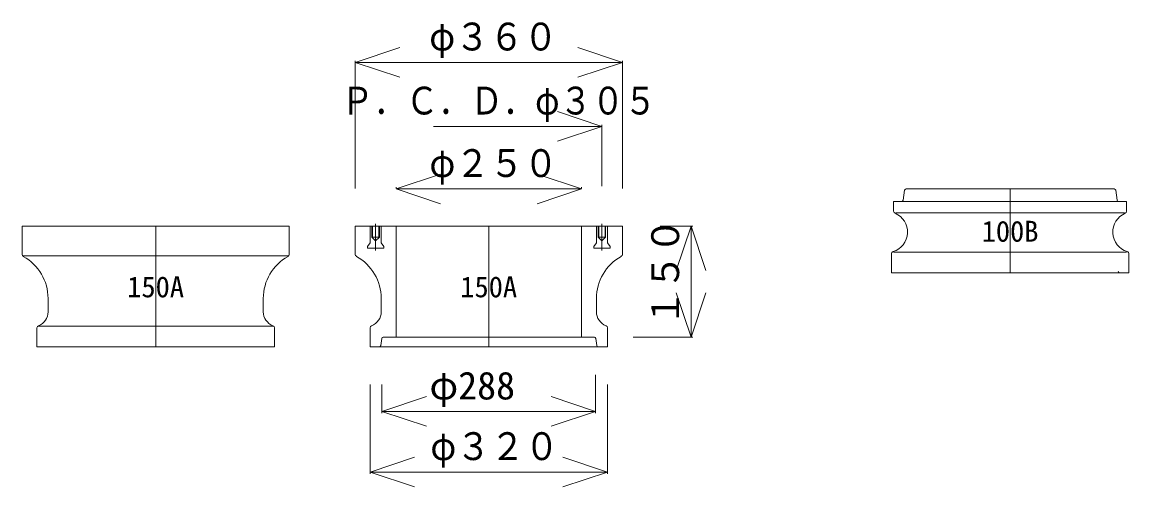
# Model space of a CAD drawing. Units: millimetres, scale not verified. Extents: x -6861 to 6861, y -3554 to 3095.
# Drawn here: x -6655 to -5163, y 1149 to 1776 of the extents above; entities that cross this region are included whole.
import ezdxf
from ezdxf.enums import TextEntityAlignment as Align

# ---------------------------------------------------------------- set-up
doc = ezdxf.new("R2010")
doc.units = ezdxf.units.MM
doc.header["$LTSCALE"] = 20
for name, color, linetype, lineweight in [('0-0_0', 7, 'Continuous', 18), ('0-3_TEMP', 3, 'Continuous', 18), ('0-4_細線', 7, 'Continuous', 18)]:
    doc.layers.add(name, color=color, linetype=linetype, lineweight=lineweight)
doc.layers.add('0-7_注釈', color=1, linetype='Continuous')
doc.styles.add('ＭＳ ゴシック', font='')
doc.styles.get('ＭＳ ゴシック').set_extended_font_data('MS Gothic')

msp = doc.modelspace()

# ---------------------------------------------------------------- linework, layer by layer
at = {"layer": '0-0_0'}
for p, q in [((-6205.84, 1721.74), (-6145.84, 1741.74)), ((-5845.84, 1721.74), (-5905.84, 1741.74)), ((-6205.84, 1551.87), (-6205.84, 1724.03)), ((-5845.84, 1721.74), (-6205.84, 1721.74)), ((-6205.84, 1721.74), (-6145.84, 1701.74)), ((-5845.84, 1721.74), (-5905.84, 1701.74)), ((-5845.84, 1551.87), (-5845.84, 1724.03)), ((-5873.34, 1635.38), (-5933.34, 1655.38)), ((-5873.34, 1635.38), (-6100.51, 1635.38)), ((-5873.34, 1635.38), (-5933.34, 1615.38)), ((-5873.34, 1554.87), (-5873.34, 1637.66)), ((-6150.84, 1551.07), (-6090.84, 1571.07)), ((-5900.84, 1551.07), (-5960.84, 1571.07)), ((-6150.84, 1551.87), (-6150.84, 1553.36)), ((-5900.84, 1551.87), (-5900.84, 1553.36)), ((-5900.84, 1551.07), (-6150.84, 1551.07)), ((-6150.84, 1551.07), (-6090.84, 1531.07)), ((-5900.84, 1551.07), (-5960.84, 1531.07)), ((-5795.04, 1501.07), (-5750.88, 1501.07)), ((-5753.17, 1501.07), (-5773.17, 1441.07)), ((-5753.17, 1501.07), (-5753.17, 1351.07)), ((-5753.17, 1501.07), (-5733.17, 1441.07)), ((-5753.17, 1351.07), (-5773.17, 1411.07)), ((-5753.17, 1351.07), (-5733.17, 1411.07)), ((-5831.04, 1351.07), (-5750.88, 1351.07)), ((-5881.84, 1300.27), (-5881.84, 1248.79)), ((-6185.84, 1287.27), (-6185.84, 1167.01)), ((-6169.84, 1287.27), (-6169.84, 1248.79)), ((-5865.84, 1287.27), (-5865.84, 1167.01)), ((-6169.84, 1251.07), (-6109.84, 1271.07)), ((-5881.84, 1251.07), (-5941.84, 1271.07)), ((-5881.84, 1251.07), (-6169.84, 1251.07)), ((-6169.84, 1251.07), (-6109.84, 1231.07)), ((-5881.84, 1251.07), (-5941.84, 1231.07)), ((-6185.84, 1169.3), (-6125.84, 1189.3)), ((-5865.84, 1169.3), (-5925.84, 1189.3)), ((-5865.84, 1169.3), (-6185.84, 1169.3)), ((-6185.84, 1169.3), (-6125.84, 1149.3)), ((-5865.84, 1169.3), (-5925.84, 1149.3))]:
    msp.add_line(p, q, dxfattribs=at)
at = {"layer": '0-3_TEMP'}
for p, q in [((-5323.18, 1551.07), (-5323.18, 1438.07)), ((-6474.76, 1501.07), (-6474.76, 1338.07)), ((-6178.34, 1504.07), (-6178.34, 1468.07)), ((-6025.84, 1501.07), (-6025.84, 1338.07)), ((-5873.34, 1504.07), (-5873.34, 1468.07))]:
    msp.add_line(p, q, dxfattribs=at)
at = {"layer": '0-4_細線'}
for p, q in [((-5467.42, 1535.78), (-5465.43, 1549.36)), ((-5463.45, 1551.07), (-5182.91, 1551.07)), ((-5180.93, 1549.35), (-5179.03, 1535.79)), ((-5480.18, 1534.07), (-5323.18, 1534.07)), ((-5480.18, 1521.15), (-5480.18, 1534.07)), ((-5469.4, 1534.07), (-5480.18, 1534.07)), ((-5166.18, 1534.07), (-5323.18, 1534.07)), ((-5166.18, 1534.07), (-5177.05, 1534.07)), ((-5166.18, 1534.07), (-5166.18, 1521.15)), ((-5477.18, 1519.07), (-5323.18, 1519.07)), ((-5169.18, 1519.07), (-5323.18, 1519.07)), ((-6654.76, 1501.07), (-6654.76, 1462.87)), ((-6654.76, 1501.07), (-6294.76, 1501.07)), ((-6294.76, 1501.07), (-6294.76, 1462.87)), ((-6205.84, 1501.07), (-6205.84, 1462.87)), ((-6205.84, 1501.07), (-5845.84, 1501.07)), ((-6185.84, 1501.07), (-6185.84, 1478.57)), ((-6183.34, 1501.07), (-6183.34, 1486.07)), ((-6182.74, 1501.07), (-6182.74, 1485.47)), ((-6173.94, 1501.07), (-6173.94, 1485.47)), ((-6173.34, 1501.07), (-6173.34, 1486.07)), ((-6170.84, 1501.07), (-6170.84, 1478.57)), ((-6150.84, 1501.07), (-6150.84, 1351.07)), ((-5900.84, 1501.07), (-5900.84, 1351.07)), ((-5880.84, 1501.07), (-5880.84, 1478.57)), ((-5878.34, 1501.07), (-5878.34, 1486.07)), ((-5877.74, 1501.07), (-5877.74, 1485.47)), ((-5868.94, 1501.07), (-5868.94, 1485.47)), ((-5865.84, 1501.07), (-5865.84, 1478.57)), ((-5845.84, 1501.07), (-5845.84, 1462.87)), ((-6183.34, 1486.07), (-6178.34, 1481.07)), ((-6183.34, 1486.07), (-6173.34, 1486.07)), ((-6173.34, 1486.07), (-6178.34, 1481.07)), ((-5880.84, 1478.57), (-5884.34, 1473.57)), ((-5878.34, 1486.07), (-5873.34, 1481.07)), ((-5868.34, 1486.07), (-5873.34, 1481.07)), ((-5865.84, 1478.57), (-5862.34, 1473.57)), ((-6189.34, 1471.07), (-6167.34, 1471.07)), ((-5884.34, 1473.57), (-5884.34, 1471.07)), ((-5862.34, 1471.07), (-5884.34, 1471.07)), ((-5862.34, 1473.57), (-5862.34, 1471.07)), ((-5483.18, 1451.07), (-5483.18, 1463.74)), ((-5480.18, 1466.07), (-5323.18, 1466.07)), ((-5166.18, 1466.07), (-5323.18, 1466.07)), ((-5163.18, 1463.74), (-5163.18, 1438.07)), ((-6474.76, 1461.07), (-6654.17, 1461.07)), ((-6474.76, 1461.07), (-6295.36, 1461.07)), ((-5483.18, 1438.07), (-5483.18, 1451.07)), ((-5483.18, 1438.07), (-5163.18, 1438.07)), ((-6619.76, 1403.41), (-6619.76, 1385.44)), ((-6329.76, 1403.41), (-6329.76, 1385.44)), ((-6170.84, 1403.41), (-6170.84, 1385.44)), ((-5880.84, 1403.41), (-5880.84, 1385.44)), ((-6634.76, 1363.87), (-6634.76, 1351.07)), ((-6474.76, 1366.07), (-6633.8, 1366.07)), ((-6474.76, 1366.07), (-6315.72, 1366.07)), ((-6314.76, 1363.87), (-6314.76, 1351.07)), ((-6185.84, 1363.87), (-6185.84, 1351.07)), ((-5865.84, 1363.87), (-5865.84, 1351.07)), ((-6634.76, 1351.07), (-6634.76, 1338.07)), ((-6314.76, 1351.07), (-6314.76, 1338.07)), ((-6185.84, 1351.07), (-6185.84, 1338.07)), ((-6170.09, 1349.35), (-6171.43, 1339.79)), ((-6168.1, 1351.07), (-6025.84, 1351.07)), ((-5883.58, 1351.07), (-6025.84, 1351.07)), ((-5881.6, 1349.35), (-5880.26, 1339.79)), ((-5865.84, 1351.07), (-5865.84, 1338.07)), ((-6634.76, 1338.07), (-6314.76, 1338.07)), ((-6185.84, 1338.07), (-5865.84, 1338.07))]:
    msp.add_line(p, q, dxfattribs=at)
for points in [[(-5868.34, 1501.07), (-5868.34, 1486.07), (-5878.34, 1486.07)], [(-6185.84, 1478.57), (-6189.34, 1473.57), (-6189.34, 1471.07)], [(-6170.84, 1478.57), (-6167.34, 1473.57), (-6167.34, 1471.07)]]:
    msp.add_lwpolyline(points, dxfattribs=at)
for centre, radius, start, end in [((-5463.45, 1549.07), 2, 90, 171.634), ((-5182.91, 1549.07), 2, 8, 90), ((-5469.4, 1536.07), 2, 270, 351.633), ((-5177.05, 1536.07), 2, 187.999, 270), ((-5488.86, 1492.98), 27.5, 286.539, 67.479), ((-5477.18, 1521.15), 3, 180, 247.479), ((-5157.49, 1492.98), 27.5, 112.521, 253.461), ((-5169.18, 1521.15), 3, 292.521, 0), ((-6651.76, 1462.87), 3, 180, 240.968), ((-6297.76, 1462.87), 3, 299.032, 0), ((-6202.84, 1462.87), 3, 180, 240.968), ((-5848.84, 1462.87), 3, 299.032, 0), ((-5480.18, 1463.74), 3, 106.539, 180), ((-5166.18, 1463.74), 3, 0, 73.461), ((-6684.76, 1403.41), 65, 0, 60.968), ((-6264.76, 1403.41), 65, 119.032, 180), ((-6235.84, 1403.41), 65, 0, 60.968), ((-5815.84, 1403.41), 65, 119.032, 180), ((-5815.84, 1403.41), 65, 119.032, 180), ((-5175.61, 1440.07), 2, 187.999, 270), ((-6639.76, 1385.44), 20, 290.354, 0), ((-6309.76, 1385.44), 20, 180, 249.646), ((-6190.84, 1385.44), 20, 290.354, 0), ((-5860.84, 1385.44), 20, 180, 249.646), ((-6631.76, 1363.87), 3, 110.354, 180), ((-6317.76, 1363.87), 3, 0, 69.646), ((-6182.84, 1363.87), 3, 110.354, 180), ((-5868.84, 1363.87), 3, 0, 69.646), ((-6168.1, 1349.07), 2, 90, 172.001), ((-5883.58, 1349.07), 2, 7.999, 90), ((-6173.41, 1340.07), 2, 270, 352.001), ((-5878.28, 1340.07), 2, 187.999, 270)]:
    msp.add_arc(centre, radius, start, end, dxfattribs=at)

# ---------------------------------------------------------------- texts
at = {"layer": '0-0_0', "style": 'ＭＳ ゴシック'}
for s, width, p in [('φ３６０', 0.9, (-6106.06, 1726.62)), ('Ｐ．Ｃ．Ｄ．φ３０５', 0.85, (-6224.57, 1640.26)), ('φ２５０', 0.9, (-6105.84, 1555.95)), ('φ３２０', 0.9, (-6104.57, 1174.18))]:
    msp.add_text(s, height=37.54, dxfattribs=dict(at, width=width)).set_placement(p, align=Align.BOTTOM_LEFT)
at = {"layer": '0-0_0', "style": 'ＭＳ ゴシック', "width": 0.95}
msp.add_text('１５０', height=37.54, rotation=90, dxfattribs=at).set_placement((-5758.05, 1366.07), align=Align.BOTTOM_LEFT)
at = {"layer": '0-0_0', "style": 'ＭＳ ゴシック'}
msp.add_text('φ288', height=37.54, dxfattribs=at).set_placement((-6105.84, 1255.95), align=Align.BOTTOM_LEFT)
at = {"layer": '0-7_注釈', "style": 'ＭＳ ゴシック'}
for s, p in [('100B', (-5361.58, 1471.53)), ('150A', (-6513.16, 1396.53)), ('150A', (-6064.24, 1396.53))]:
    msp.add_text(s, height=28.15, dxfattribs=at).set_placement(p, align=Align.BOTTOM_LEFT)

doc.saveas('drawing.dxf')
